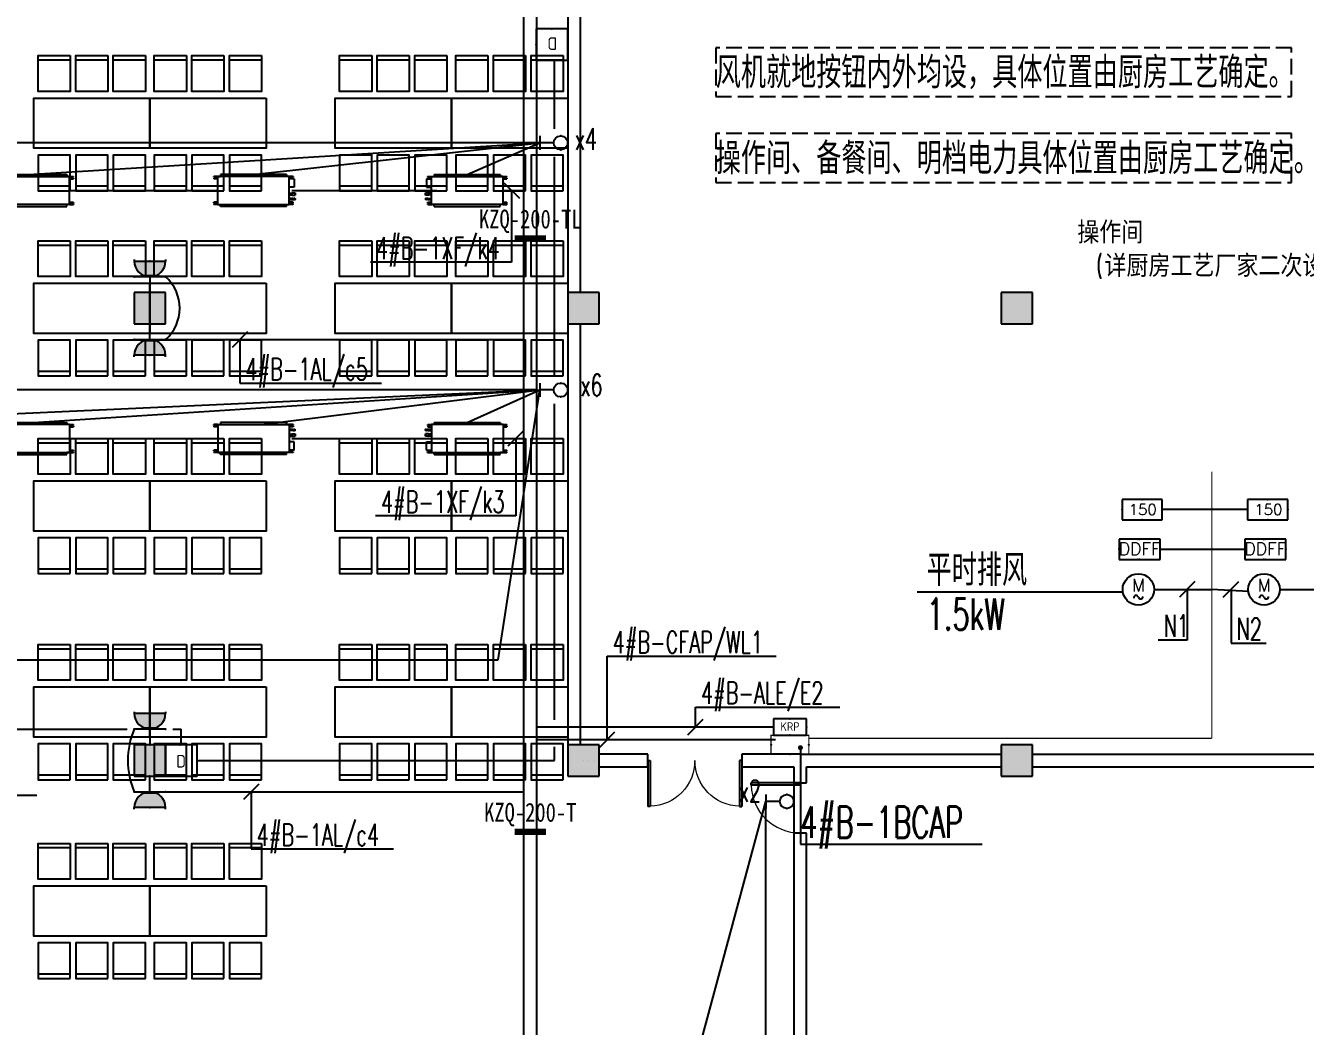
# Model space of a CAD drawing. Extents: x 2350667 to 3185789, y 309667 to 706270.
# Drawn here: x 2385016 to 2405387, y 461121 to 477056 of the extents above; entities that cross this region are included whole.
import ezdxf
from ezdxf.enums import TextEntityAlignment as Align

# ---------------------------------------------------------------- set-up
doc = ezdxf.new("R2010")
doc.units = 0
doc.header["$LTSCALE"] = 1000
doc.linetypes.add('DASH', pattern=[0.35, 0.25, -0.1])
for name, color, linetype in [('0-FJPG', 3, 'Continuous'), ('0-底图', 7, 'Continuous'), ('CABLETRAY', 4, 'Continuous'), ('COLUMN', 255, 'Continuous'), ('DIM-动力', 3, 'Continuous'), ('DIM-照明', 3, 'Continuous'), ('DIM-箱柜', 7, 'Continuous'), ('DOOR_FIRE', 4, 'Continuous'), ('DOTLN', 2, 'DASH'), ('EQUIP-动力', 3, 'Continuous'), ('EQUIP-插座', 3, 'Continuous'), ('EQUIP-消防', 3, 'Continuous'), ('EQUIP-照明', 3, 'Continuous'), ('EQUIP-箱柜', 3, 'Continuous'), ('fur', 253, 'Continuous'), ('M-VRF-EQ', 100, 'Continuous'), ('PUB_HATCH', 8, 'Continuous'), ('PUB_TEXT', 7, 'Continuous'), ('TEL_TEXT', 7, 'Continuous'), ('WALL', 2, 'Continuous'), ('WINDOW', 4, 'Continuous'), ('WIRE-照明', 6, 'Continuous'), ('抗震支吊架', 2, 'Continuous'), ('洁具', 213, 'Continuous')]:
    doc.layers.add(name, color=color, linetype=linetype)
doc.styles.add('_TEL_DIM', font='SIMPLEX', dxfattribs={"width": 0.8, "height": 3.5, "bigfont": 'HZTXT'})
doc.styles.add('kzcad', font='', dxfattribs={"width": 0.8})
doc.styles.get("Standard").update_dxf_attribs({"font": 'geniso.shx', "bigfont": 'hztxt.shx'})
doc.styles.get('kzcad').set_extended_font_data('SimSun')

# ---------------------------------------------------------------- blocks, each defined once
blk = doc.blocks.new('$equip_U$00000177(WIN7-PC-dian)')
at = {"const_width": 0.04}
blk.add_lwpolyline([(-0.6, 0.6), (0.6, 0.6), (0.6, 0), (-0.6, 0)], close=True, dxfattribs=at)
for p in [(0, 0.6), (-0.6, 0.3), (0, 0), (0.6, 0.3)]:
    blk.add_point(p)
at = {"color": 7, "style": '_TEL_DIM', "flags": 1}
for tag in ['A', 'REMARK']:
    blk.add_attdef(tag, text='', height=0.00002, dxfattribs=at).set_placement((0, 0), align=Align.MIDDLE_CENTER)
blk = doc.blocks.new('$equip$00001925')
for p, q in [((-0.65, 0.65), (-0.65, 0)), ((0.65, 0.65), (-0.65, 0.65)), ((0.65, 0), (0.65, 0.65)), ((-0.65, 0), (0.65, 0))]:
    blk.add_line(p, q)
for p in [(0, 0.65), (-0.65, 0.325), (0, 0), (0.65, 0.325)]:
    blk.add_point(p)
at = {"color": 7, "style": '_TEL_DIM'}
blk.add_attdef('$TEXT$', text='', height=0.4, dxfattribs=at).set_placement((0.006, 0.343), align=Align.MIDDLE_CENTER)
at = {"color": 7, "style": '_TEL_DIM', "flags": 1}
blk.add_attdef('A', text='', height=0.00002, dxfattribs=at).set_placement((0, 0), align=Align.MIDDLE_CENTER)
blk = doc.blocks.new('$equip_U$00000155(WIN7-PC-dian)')
for p in [(-0.061, 0.65), (-0.656, 0.343), (-0.061, 0), (0.644, 0.325)]:
    blk.add_point(p)
blk.add_blockref('$equip$00001925', (-0.006, 0)).add_auto_attribs({'$TEXT$': 'DDFF'})
at = {"color": 7, "style": '_TEL_DIM', "flags": 1}
for tag in ['A', 'REMARK']:
    blk.add_attdef(tag, text='', height=0.00002, dxfattribs=at).set_placement((0, 0), align=Align.MIDDLE_CENTER)
blk = doc.blocks.new('$equip$00002875')
at = {"const_width": 0.02}
blk.add_lwpolyline([(0, 0.5, -1), (0, -0.5, -1), (0, 0.5, 0.021884)], format="xyb", dxfattribs=at)
blk.add_circle((0, 0), 0.5)
for centre, radius, start, end in [((-0.073, -0.273), 0.0768, 17.2272, 184.2164), ((0.073, -0.227), 0.0769, 197.2591, 5.1179)]:
    blk.add_arc(centre, radius, start, end)
at = {"color": 7, "style": '_TEL_DIM'}
blk.add_attdef('$TEXT$', text='', height=0.4, dxfattribs=at).set_placement((0.001, 0.137), align=Align.MIDDLE_CENTER)
at = {"color": 7, "style": '_TEL_DIM', "flags": 1}
for tag in ['A', 'REMARK']:
    blk.add_attdef(tag, text='', height=0.00002, dxfattribs=at).set_placement((0, 0), align=Align.MIDDLE_CENTER)
blk = doc.blocks.new('$equip_U$00000170(WIN7-PC-dian)')
for p, q in [((-0.637, 0.638), (-0.637, 0)), ((0.638, 0.638), (-0.637, 0.638)), ((0.638, 0), (0.638, 0.638)), ((-0.637, 0), (0.638, 0))]:
    blk.add_line(p, q)
for p in [(0, 0.638), (-0.637, 0.319), (0, 0), (0.638, 0.319)]:
    blk.add_point(p)
at = {"style": '_TEL_DIM'}
blk.add_text('150', height=0.3468, dxfattribs=at).set_placement((-0.422, 0.15))
at = {"color": 7, "style": '_TEL_DIM', "flags": 1}
for tag in ['A', 'REMARK']:
    blk.add_attdef(tag, text='', height=0.00002, dxfattribs=at).set_placement((0, 0), align=Align.MIDDLE_CENTER)
at = {"color": 7, "style": '_TEL_DIM'}
blk.add_attdef('$TEXT$', text='', height=0.00002, dxfattribs=at).set_placement((0, 0), align=Align.MIDDLE_CENTER)
at = {"layer": 'EQUIP-消防', "color": 7, "style": '_TEL_DIM', "flags": 1}
blk.add_attdef('REMARK', text='', height=0.00002, dxfattribs=at).set_placement((0, 0), align=Align.MIDDLE_CENTER)
blk.add_attdef('REMARK', text='', height=0.00002, dxfattribs=at).set_placement((0, 0), align=Align.MIDDLE_CENTER)
blk.add_attdef('REMARK', text='', height=0.00002, dxfattribs=at).set_placement((0, 0), align=Align.MIDDLE_CENTER)
blk = doc.blocks.new('$equip_U$00000183(WIN7-PC-dian)')
for p, q in [((-0.5, 1), (-0.5, 0)), ((0.5, 1), (-0.5, 1)), ((0.5, 0), (0.5, 1)), ((-0.5, 0), (0.5, 0))]:
    blk.add_line(p, q)
at = {"const_width": 0.04}
blk.add_lwpolyline([(-0.5, 1), (0.5, 1), (0.5, 0), (-0.5, 0), (-0.5, 1), (0.5, 1)], dxfattribs=at)
for p in [(0, 1), (-0.5, 0.469), (0.5, 0.5), (0, 0)]:
    blk.add_point(p)
at = {"color": 7}
blk.add_attdef('$TEXT$', text='', height=0.4, dxfattribs=at).set_placement((0.026, 0.492), align=Align.MIDDLE_CENTER)
at = {"color": 7, "style": '_TEL_DIM', "flags": 1}
for tag in ['A', 'REMARK']:
    blk.add_attdef(tag, text='', height=0.00002, dxfattribs=at).set_placement((0, 0), align=Align.MIDDLE_CENTER)
blk = doc.blocks.new('MDV-D71T2')
at = {"extrusion": (0, 0, -1)}
for p, q in [((2794522, 2676021), (2794462, 2676021)), ((2794462, 2676009), (2794462, 2676021)), ((2794462, 2676016), (2794466, 2676016)), ((2794502, 2676009), (2794462, 2676009)), ((2794502, 2675997), (2794462, 2675997)), ((2794462, 2675997), (2794462, 2675986)), ((2794462, 2675991), (2794466, 2675991)), ((2794522, 2675986), (2794462, 2675986)), ((2794466, 2676009), (2794466, 2676021)), ((2794466, 2675997), (2794466, 2675986)), ((2794522, 2675576), (2794522, 2676022)), ((2795660, 2676024), (2794524, 2676024)), ((2794526, 2676024), (2794567, 2676024)), ((2794526, 2676024), (2794537, 2676024)), ((2795660, 2676024), (2794527, 2676024)), ((2795620, 2676055), (2794567, 2676055)), ((2795620, 2676055), (2795620, 2676025)), ((2795662, 2675576), (2795662, 2676022)), ((2795723, 2675986), (2795662, 2675986)), ((2795724, 2676021), (2795664, 2676021)), ((2795724, 2676009), (2795684, 2676009)), ((2795724, 2675997), (2795684, 2675997)), ((2795721, 2676009), (2795721, 2676021)), ((2795724, 2676016), (2795721, 2676016)), ((2795721, 2675997), (2795721, 2675986)), ((2795724, 2675991), (2795721, 2675991)), ((2795724, 2676021), (2795724, 2676009)), ((2795724, 2675997), (2795724, 2675986)), ((2795741, 2675986), (2795741, 2675850)), ((2795662, 2675758), (2795671, 2675758)), ((2795671, 2675731), (2795671, 2675759)), ((2795671, 2675759), (2795704, 2675759)), ((2795707, 2675726), (2795707, 2675764)), ((2795707, 2675764), (2795755, 2675764)), ((2795755, 2675726), (2795755, 2675764)), ((2795755, 2675764), (2795755, 2675726)), ((2795755, 2675764), (2795757, 2675764)), ((2795755, 2675764), (2795755, 2675764)), ((2795757, 2675726), (2795757, 2675764)), ((2795757, 2675764), (2795758, 2675764)), ((2795758, 2675764), (2795758, 2675726)), ((2794522, 2675613), (2794462, 2675613)), ((2794462, 2675602), (2794462, 2675613)), ((2794462, 2675608), (2794466, 2675608)), ((2794502, 2675602), (2794462, 2675602)), ((2794502, 2675590), (2794462, 2675590)), ((2794462, 2675590), (2794462, 2675578)), ((2794462, 2675583), (2794466, 2675583)), ((2794522, 2675578), (2794462, 2675578)), ((2794466, 2675602), (2794466, 2675613)), ((2794466, 2675590), (2794466, 2675578)), ((2794524, 2675574), (2795660, 2675574)), ((2794526, 2675574), (2794537, 2675574)), ((2794526, 2675574), (2794567, 2675574)), ((2795620, 2675544), (2794567, 2675544)), ((2795619, 2675574), (2795661, 2675574)), ((2795620, 2675544), (2795620, 2675574)), ((2795661, 2675574), (2795650, 2675574)), ((2795662, 2675732), (2795671, 2675732)), ((2795722, 2675671), (2795662, 2675671)), ((2795722, 2675655), (2795662, 2675655)), ((2795722, 2675613), (2795662, 2675613)), ((2795722, 2675578), (2795662, 2675578)), ((2795671, 2675731), (2795704, 2675731)), ((2795722, 2675602), (2795682, 2675602)), ((2795722, 2675590), (2795682, 2675590)), ((2795707, 2675726), (2795755, 2675726)), ((2795719, 2675602), (2795719, 2675613)), ((2795722, 2675608), (2795719, 2675608)), ((2795719, 2675590), (2795719, 2675578)), ((2795722, 2675583), (2795719, 2675583)), ((2795722, 2675671), (2795722, 2675655)), ((2795722, 2675602), (2795722, 2675613)), ((2795722, 2675578), (2795722, 2675590)), ((2795728, 2675673), (2795728, 2675654)), ((2795728, 2675673), (2795739, 2675673)), ((2795728, 2675670), (2795739, 2675670)), ((2795728, 2675660), (2795739, 2675660)), ((2795728, 2675654), (2795739, 2675654)), ((2795739, 2675673), (2795739, 2675654)), ((2795739, 2675669), (2795741, 2675669)), ((2795739, 2675658), (2795741, 2675658)), ((2795741, 2675672), (2795741, 2675671)), ((2795741, 2675655), (2795741, 2675671)), ((2795741, 2675654), (2795741, 2675655)), ((2795750, 2675673), (2795742, 2675673)), ((2795750, 2675670), (2795742, 2675670)), ((2795750, 2675660), (2795742, 2675660)), ((2795750, 2675654), (2795742, 2675654)), ((2795752, 2675671), (2795751, 2675672)), ((2795752, 2675655), (2795751, 2675654)), ((2795752, 2675655), (2795752, 2675671)), ((2795752, 2675671), (2795756, 2675669)), ((2795752, 2675655), (2795756, 2675657)), ((2795756, 2675669), (2795756, 2675657))]:
    blk.add_line(p, q, dxfattribs=at)
for p, q in [((2794567, 2676055), (2794567, 2676024)), ((2795741, 2675986), (2795663, 2675986)), ((2795741, 2675850), (2795662, 2675850)), ((2795707, 2675764), (2795704, 2675759)), ((2795758, 2675745), (2795768, 2675745)), ((2794567, 2675544), (2794567, 2675574)), ((2795662, 2675732), (2795671, 2675732)), ((2795662, 2675655), (2795722, 2675655)), ((2795707, 2675726), (2795704, 2675731)), ((2795722, 2675671), (2795728, 2675673)), ((2795722, 2675655), (2795728, 2675654)), ((2795728, 2675655), (2795738, 2675655)), ((2795755, 2675726), (2795757, 2675726)), ((2795755, 2675726), (2795755, 2675726)), ((2795757, 2675726), (2795758, 2675726)), ((2795757, 2675663), (2795767, 2675663))]:
    blk.add_line(p, q)
for centre, radius, start, end in [((-2794502, 2676003), 6, 90, 270), ((-2795684, 2676003), 6, 270, 90), ((-2794502, 2675596), 6, 90, 270), ((-2795682, 2675596), 6, 270, 90), ((-2795751, 2675663), 6.25, 136.121, 223.879)]:
    blk.add_arc(centre, radius, start, end, dxfattribs=at)
for centre, start, end in [((2794524, 2676022), 90, 180), ((2794524, 2676022), 90, 180), ((2795660, 2676022), 0, 90), ((2794524, 2675576), 180, 270), ((2795660, 2675576), 270, 0)]:
    blk.add_arc(centre, 2, start, end)
for points, knots in [([(2795741, 2675672), (2795741, 2675672), (2795741, 2675672), (2795741, 2675672), (2795741, 2675672), (2795741, 2675672), (2795742, 2675672), (2795742, 2675672), (2795742, 2675672), (2795742, 2675672), (2795742, 2675672), (2795742, 2675672), (2795742, 2675673), (2795742, 2675673), (2795742, 2675673), (2795742, 2675673), (2795742, 2675673), (2795742, 2675673), (2795742, 2675673), (2795742, 2675673), (2795742, 2675673), (2795742, 2675673), (2795742, 2675673), (2795742, 2675673), (2795742, 2675673)], [0, 0, 0, 0, 1, 1, 1, 2, 2, 2, 3, 3, 3, 4, 4, 4, 5, 5, 5, 6, 6, 6, 7, 7, 7, 8, 8, 8, 8]), ([(2795742, 2675670), (2795742, 2675670), (2795742, 2675670), (2795742, 2675670), (2795742, 2675670), (2795742, 2675670), (2795742, 2675670), (2795742, 2675670), (2795742, 2675670), (2795742, 2675670), (2795742, 2675670), (2795742, 2675670), (2795742, 2675670), (2795742, 2675670), (2795742, 2675670), (2795742, 2675670), (2795742, 2675670), (2795741, 2675670), (2795741, 2675670), (2795741, 2675670), (2795741, 2675670), (2795741, 2675670), (2795741, 2675670), (2795741, 2675670), (2795741, 2675670), (2795741, 2675670), (2795741, 2675670), (2795741, 2675670), (2795741, 2675670), (2795741, 2675670), (2795741, 2675670), (2795741, 2675670), (2795741, 2675670), (2795741, 2675670), (2795741, 2675671), (2795741, 2675671), (2795741, 2675671), (2795741, 2675671), (2795741, 2675671), (2795741, 2675671), (2795741, 2675671), (2795741, 2675671), (2795741, 2675671), (2795741, 2675671), (2795741, 2675671), (2795741, 2675671), (2795741, 2675671), (2795741, 2675671), (2795741, 2675671), (2795741, 2675671), (2795741, 2675671), (2795741, 2675671), (2795741, 2675671), (2795741, 2675671), (2795741, 2675671), (2795741, 2675671), (2795741, 2675671), (2795741, 2675671), (2795741, 2675671), (2795741, 2675671), (2795741, 2675671), (2795741, 2675671), (2795741, 2675671), (2795741, 2675671), (2795741, 2675671), (2795741, 2675671), (2795741, 2675671), (2795741, 2675671), (2795741, 2675671), (2795741, 2675671), (2795741, 2675671), (2795741, 2675671), (2795741, 2675672), (2795741, 2675672), (2795741, 2675672), (2795741, 2675672), (2795741, 2675672), (2795741, 2675672), (2795741, 2675672), (2795741, 2675672), (2795741, 2675672), (2795741, 2675672), (2795741, 2675672), (2795741, 2675672), (2795741, 2675672), (2795741, 2675672), (2795741, 2675672), (2795741, 2675672), (2795741, 2675672), (2795741, 2675672), (2795741, 2675672), (2795741, 2675672), (2795741, 2675672), (2795741, 2675672), (2795741, 2675672), (2795741, 2675672), (2795741, 2675672), (2795741, 2675672), (2795741, 2675672), (2795741, 2675672), (2795741, 2675672), (2795741, 2675672), (2795741, 2675672), (2795741, 2675672), (2795741, 2675672), (2795741, 2675672), (2795741, 2675672), (2795741, 2675672), (2795741, 2675672)], [0, 0, 0, 0, 1, 1, 1, 2, 2, 2, 3, 3, 3, 4, 4, 4, 5, 5, 5, 6, 6, 6, 7, 7, 7, 8, 8, 8, 9, 9, 9, 10, 10, 10, 11, 11, 11, 12, 12, 12, 13, 13, 13, 14, 14, 14, 15, 15, 15, 16, 16, 16, 17, 17, 17, 18, 18, 18, 19, 19, 19, 20, 20, 20, 21, 21, 21, 22, 22, 22, 23, 23, 23, 24, 24, 24, 25, 25, 25, 26, 26, 26, 27, 27, 27, 28, 28, 28, 29, 29, 29, 30, 30, 30, 31, 31, 31, 32, 32, 32, 33, 33, 33, 34, 34, 34, 35, 35, 35, 36, 36, 36, 36]), ([(2795742, 2675660), (2795742, 2675660), (2795742, 2675660), (2795742, 2675660), (2795742, 2675660), (2795742, 2675660), (2795742, 2675660), (2795742, 2675660), (2795742, 2675661), (2795742, 2675661), (2795742, 2675661), (2795742, 2675661), (2795742, 2675661), (2795742, 2675661), (2795742, 2675661), (2795742, 2675661), (2795742, 2675661), (2795741, 2675661), (2795741, 2675661), (2795741, 2675661), (2795741, 2675662), (2795741, 2675662), (2795741, 2675662), (2795741, 2675662), (2795741, 2675662), (2795741, 2675662), (2795741, 2675662), (2795741, 2675662), (2795741, 2675662), (2795741, 2675662), (2795741, 2675662), (2795741, 2675662), (2795741, 2675663), (2795741, 2675663), (2795741, 2675663), (2795741, 2675663), (2795741, 2675663), (2795741, 2675663), (2795741, 2675663), (2795741, 2675663), (2795741, 2675663), (2795741, 2675663), (2795741, 2675663), (2795741, 2675663), (2795741, 2675663), (2795741, 2675664), (2795741, 2675664), (2795741, 2675664), (2795741, 2675664), (2795741, 2675664), (2795741, 2675664), (2795741, 2675664), (2795741, 2675664), (2795741, 2675664), (2795741, 2675664), (2795741, 2675664), (2795741, 2675664), (2795741, 2675664), (2795741, 2675665), (2795741, 2675665), (2795741, 2675665), (2795741, 2675665), (2795741, 2675665), (2795741, 2675665), (2795741, 2675665), (2795741, 2675665), (2795741, 2675665), (2795741, 2675665), (2795741, 2675665), (2795741, 2675665), (2795741, 2675665), (2795741, 2675666), (2795741, 2675666), (2795741, 2675666), (2795741, 2675666), (2795741, 2675666), (2795741, 2675666), (2795741, 2675666), (2795741, 2675666), (2795741, 2675666), (2795741, 2675666), (2795741, 2675666), (2795741, 2675666), (2795741, 2675666), (2795741, 2675667), (2795741, 2675667), (2795741, 2675667), (2795741, 2675667), (2795741, 2675667), (2795741, 2675667), (2795741, 2675667), (2795741, 2675667), (2795741, 2675667), (2795741, 2675667), (2795741, 2675667), (2795741, 2675667), (2795741, 2675667), (2795741, 2675668), (2795741, 2675668), (2795741, 2675668), (2795741, 2675668), (2795741, 2675668), (2795741, 2675668), (2795741, 2675668), (2795742, 2675668), (2795742, 2675668), (2795742, 2675668), (2795742, 2675668), (2795742, 2675668), (2795742, 2675669), (2795742, 2675669), (2795742, 2675669), (2795742, 2675669), (2795742, 2675669), (2795742, 2675669), (2795742, 2675669), (2795742, 2675669), (2795742, 2675669), (2795742, 2675669), (2795742, 2675669), (2795742, 2675670)], [0, 0, 0, 0, 1, 1, 1, 2, 2, 2, 3, 3, 3, 4, 4, 4, 5, 5, 5, 6, 6, 6, 7, 7, 7, 8, 8, 8, 9, 9, 9, 10, 10, 10, 11, 11, 11, 12, 12, 12, 13, 13, 13, 14, 14, 14, 15, 15, 15, 16, 16, 16, 17, 17, 17, 18, 18, 18, 19, 19, 19, 20, 20, 20, 21, 21, 21, 22, 22, 22, 23, 23, 23, 24, 24, 24, 25, 25, 25, 26, 26, 26, 27, 27, 27, 28, 28, 28, 29, 29, 29, 30, 30, 30, 31, 31, 31, 32, 32, 32, 33, 33, 33, 34, 34, 34, 35, 35, 35, 36, 36, 36, 37, 37, 37, 38, 38, 38, 39, 39, 39, 40, 40, 40, 40]), ([(2795742, 2675654), (2795742, 2675654), (2795742, 2675654), (2795742, 2675654), (2795742, 2675654), (2795742, 2675654), (2795742, 2675654), (2795742, 2675654), (2795742, 2675654), (2795742, 2675654), (2795742, 2675654), (2795742, 2675654), (2795742, 2675654), (2795742, 2675654), (2795742, 2675654), (2795742, 2675654), (2795742, 2675654), (2795741, 2675655), (2795741, 2675655), (2795741, 2675655), (2795741, 2675655), (2795741, 2675655), (2795741, 2675655), (2795741, 2675655), (2795741, 2675655), (2795741, 2675655), (2795741, 2675655), (2795741, 2675655), (2795741, 2675655), (2795741, 2675655), (2795741, 2675655), (2795741, 2675655), (2795741, 2675655), (2795741, 2675655), (2795741, 2675655), (2795741, 2675655), (2795741, 2675656), (2795741, 2675656), (2795741, 2675656), (2795741, 2675656), (2795741, 2675656), (2795741, 2675656), (2795741, 2675656), (2795741, 2675656), (2795741, 2675656), (2795741, 2675656), (2795741, 2675656), (2795741, 2675656), (2795741, 2675656), (2795741, 2675656), (2795741, 2675656), (2795741, 2675656), (2795741, 2675656), (2795741, 2675656), (2795741, 2675656), (2795741, 2675656), (2795741, 2675657), (2795741, 2675657), (2795741, 2675657), (2795741, 2675657), (2795741, 2675657), (2795741, 2675657), (2795741, 2675657), (2795741, 2675657), (2795741, 2675657), (2795741, 2675657), (2795741, 2675657), (2795741, 2675657), (2795741, 2675657), (2795741, 2675657), (2795741, 2675657), (2795741, 2675657), (2795741, 2675657), (2795741, 2675657), (2795741, 2675657), (2795741, 2675657), (2795741, 2675658), (2795741, 2675658), (2795741, 2675658), (2795741, 2675658), (2795741, 2675658), (2795741, 2675658), (2795741, 2675658), (2795741, 2675658), (2795741, 2675658), (2795741, 2675658), (2795741, 2675658), (2795741, 2675658), (2795741, 2675658), (2795741, 2675658), (2795741, 2675658), (2795741, 2675658), (2795741, 2675658), (2795741, 2675658), (2795741, 2675658), (2795741, 2675658), (2795741, 2675659), (2795741, 2675659), (2795741, 2675659), (2795741, 2675659), (2795741, 2675659), (2795741, 2675659), (2795741, 2675659), (2795741, 2675659), (2795742, 2675659), (2795742, 2675659), (2795742, 2675659), (2795742, 2675659), (2795742, 2675659), (2795742, 2675659), (2795742, 2675659), (2795742, 2675659), (2795742, 2675659), (2795742, 2675659), (2795742, 2675660), (2795742, 2675660), (2795742, 2675660), (2795742, 2675660), (2795742, 2675660), (2795742, 2675660), (2795742, 2675660)], [0, 0, 0, 0, 1, 1, 1, 2, 2, 2, 3, 3, 3, 4, 4, 4, 5, 5, 5, 6, 6, 6, 7, 7, 7, 8, 8, 8, 9, 9, 9, 10, 10, 10, 11, 11, 11, 12, 12, 12, 13, 13, 13, 14, 14, 14, 15, 15, 15, 16, 16, 16, 17, 17, 17, 18, 18, 18, 19, 19, 19, 20, 20, 20, 21, 21, 21, 22, 22, 22, 23, 23, 23, 24, 24, 24, 25, 25, 25, 26, 26, 26, 27, 27, 27, 28, 28, 28, 29, 29, 29, 30, 30, 30, 31, 31, 31, 32, 32, 32, 33, 33, 33, 34, 34, 34, 35, 35, 35, 36, 36, 36, 37, 37, 37, 38, 38, 38, 39, 39, 39, 40, 40, 40, 40]), ([(2795741, 2675654), (2795741, 2675654), (2795741, 2675654), (2795741, 2675654), (2795741, 2675654), (2795741, 2675654), (2795742, 2675654), (2795742, 2675654), (2795742, 2675654), (2795742, 2675654), (2795742, 2675654), (2795742, 2675654), (2795742, 2675654), (2795742, 2675654), (2795742, 2675654), (2795742, 2675654), (2795742, 2675654), (2795742, 2675654), (2795742, 2675654), (2795742, 2675654), (2795742, 2675654), (2795742, 2675654), (2795742, 2675654), (2795742, 2675654), (2795742, 2675654)], [0, 0, 0, 0, 1, 1, 1, 2, 2, 2, 3, 3, 3, 4, 4, 4, 5, 5, 5, 6, 6, 6, 7, 7, 7, 8, 8, 8, 8]), ([(2795751, 2675672), (2795751, 2675672), (2795751, 2675672), (2795751, 2675672), (2795751, 2675672), (2795751, 2675672), (2795751, 2675672), (2795751, 2675672), (2795751, 2675672), (2795751, 2675672), (2795751, 2675672), (2795751, 2675672), (2795750, 2675673), (2795750, 2675673), (2795750, 2675673), (2795750, 2675673), (2795750, 2675673), (2795750, 2675673), (2795750, 2675673), (2795750, 2675673), (2795750, 2675673), (2795750, 2675673), (2795750, 2675673), (2795750, 2675673), (2795750, 2675673)], [0, 0, 0, 0, 1, 1, 1, 2, 2, 2, 3, 3, 3, 4, 4, 4, 5, 5, 5, 6, 6, 6, 7, 7, 7, 8, 8, 8, 8]), ([(2795750, 2675670), (2795750, 2675670), (2795750, 2675670), (2795750, 2675670), (2795750, 2675670), (2795750, 2675670), (2795750, 2675670), (2795750, 2675670), (2795750, 2675670), (2795750, 2675670), (2795750, 2675670), (2795750, 2675670), (2795750, 2675670), (2795751, 2675670), (2795751, 2675670), (2795751, 2675670), (2795751, 2675670), (2795751, 2675670), (2795751, 2675670), (2795751, 2675670), (2795751, 2675670), (2795751, 2675670), (2795751, 2675670), (2795751, 2675670), (2795751, 2675670), (2795751, 2675670), (2795751, 2675670), (2795751, 2675670), (2795751, 2675670), (2795751, 2675670), (2795751, 2675670), (2795751, 2675670), (2795751, 2675670), (2795751, 2675670), (2795751, 2675671), (2795751, 2675671), (2795751, 2675671), (2795751, 2675671), (2795751, 2675671), (2795751, 2675671), (2795751, 2675671), (2795751, 2675671), (2795751, 2675671), (2795751, 2675671), (2795751, 2675671), (2795751, 2675671), (2795751, 2675671), (2795751, 2675671), (2795751, 2675671), (2795751, 2675671), (2795751, 2675671), (2795751, 2675671), (2795751, 2675671), (2795751, 2675671), (2795751, 2675671), (2795751, 2675671), (2795751, 2675671), (2795751, 2675671), (2795751, 2675671), (2795751, 2675671), (2795751, 2675671), (2795751, 2675671), (2795751, 2675671), (2795751, 2675671), (2795751, 2675671), (2795751, 2675671), (2795751, 2675671), (2795751, 2675671), (2795751, 2675671), (2795751, 2675671), (2795751, 2675671), (2795751, 2675671), (2795751, 2675672), (2795751, 2675672), (2795751, 2675672), (2795751, 2675672), (2795751, 2675672), (2795751, 2675672), (2795751, 2675672), (2795751, 2675672), (2795751, 2675672), (2795751, 2675672), (2795751, 2675672), (2795751, 2675672), (2795751, 2675672), (2795751, 2675672), (2795751, 2675672), (2795751, 2675672), (2795751, 2675672), (2795751, 2675672), (2795751, 2675672), (2795751, 2675672), (2795751, 2675672), (2795751, 2675672), (2795751, 2675672), (2795751, 2675672), (2795751, 2675672), (2795751, 2675672), (2795751, 2675672), (2795751, 2675672), (2795751, 2675672), (2795751, 2675672), (2795751, 2675672), (2795751, 2675672), (2795751, 2675672), (2795751, 2675672), (2795751, 2675672), (2795751, 2675672), (2795751, 2675672)], [0, 0, 0, 0, 1, 1, 1, 2, 2, 2, 3, 3, 3, 4, 4, 4, 5, 5, 5, 6, 6, 6, 7, 7, 7, 8, 8, 8, 9, 9, 9, 10, 10, 10, 11, 11, 11, 12, 12, 12, 13, 13, 13, 14, 14, 14, 15, 15, 15, 16, 16, 16, 17, 17, 17, 18, 18, 18, 19, 19, 19, 20, 20, 20, 21, 21, 21, 22, 22, 22, 23, 23, 23, 24, 24, 24, 25, 25, 25, 26, 26, 26, 27, 27, 27, 28, 28, 28, 29, 29, 29, 30, 30, 30, 31, 31, 31, 32, 32, 32, 33, 33, 33, 34, 34, 34, 35, 35, 35, 36, 36, 36, 36]), ([(2795750, 2675660), (2795750, 2675660), (2795750, 2675660), (2795750, 2675660), (2795750, 2675660), (2795750, 2675660), (2795750, 2675660), (2795750, 2675660), (2795750, 2675661), (2795750, 2675661), (2795750, 2675661), (2795750, 2675661), (2795750, 2675661), (2795751, 2675661), (2795751, 2675661), (2795751, 2675661), (2795751, 2675661), (2795751, 2675661), (2795751, 2675661), (2795751, 2675661), (2795751, 2675662), (2795751, 2675662), (2795751, 2675662), (2795751, 2675662), (2795751, 2675662), (2795751, 2675662), (2795751, 2675662), (2795751, 2675662), (2795751, 2675662), (2795751, 2675662), (2795751, 2675662), (2795751, 2675662), (2795751, 2675663), (2795751, 2675663), (2795751, 2675663), (2795751, 2675663), (2795751, 2675663), (2795751, 2675663), (2795751, 2675663), (2795751, 2675663), (2795751, 2675663), (2795751, 2675663), (2795751, 2675663), (2795751, 2675663), (2795751, 2675663), (2795751, 2675664), (2795751, 2675664), (2795751, 2675664), (2795751, 2675664), (2795751, 2675664), (2795751, 2675664), (2795751, 2675664), (2795751, 2675664), (2795751, 2675664), (2795751, 2675664), (2795751, 2675664), (2795751, 2675664), (2795751, 2675664), (2795751, 2675665), (2795751, 2675665), (2795751, 2675665), (2795751, 2675665), (2795751, 2675665), (2795751, 2675665), (2795751, 2675665), (2795751, 2675665), (2795751, 2675665), (2795751, 2675665), (2795751, 2675665), (2795751, 2675665), (2795751, 2675665), (2795751, 2675666), (2795751, 2675666), (2795751, 2675666), (2795751, 2675666), (2795751, 2675666), (2795751, 2675666), (2795751, 2675666), (2795751, 2675666), (2795751, 2675666), (2795751, 2675666), (2795751, 2675666), (2795751, 2675666), (2795751, 2675666), (2795751, 2675667), (2795751, 2675667), (2795751, 2675667), (2795751, 2675667), (2795751, 2675667), (2795751, 2675667), (2795751, 2675667), (2795751, 2675667), (2795751, 2675667), (2795751, 2675667), (2795751, 2675667), (2795751, 2675667), (2795751, 2675667), (2795751, 2675668), (2795751, 2675668), (2795751, 2675668), (2795751, 2675668), (2795751, 2675668), (2795751, 2675668), (2795751, 2675668), (2795751, 2675668), (2795751, 2675668), (2795751, 2675668), (2795751, 2675668), (2795750, 2675668), (2795750, 2675669), (2795750, 2675669), (2795750, 2675669), (2795750, 2675669), (2795750, 2675669), (2795750, 2675669), (2795750, 2675669), (2795750, 2675669), (2795750, 2675669), (2795750, 2675669), (2795750, 2675669), (2795750, 2675670)], [0, 0, 0, 0, 1, 1, 1, 2, 2, 2, 3, 3, 3, 4, 4, 4, 5, 5, 5, 6, 6, 6, 7, 7, 7, 8, 8, 8, 9, 9, 9, 10, 10, 10, 11, 11, 11, 12, 12, 12, 13, 13, 13, 14, 14, 14, 15, 15, 15, 16, 16, 16, 17, 17, 17, 18, 18, 18, 19, 19, 19, 20, 20, 20, 21, 21, 21, 22, 22, 22, 23, 23, 23, 24, 24, 24, 25, 25, 25, 26, 26, 26, 27, 27, 27, 28, 28, 28, 29, 29, 29, 30, 30, 30, 31, 31, 31, 32, 32, 32, 33, 33, 33, 34, 34, 34, 35, 35, 35, 36, 36, 36, 37, 37, 37, 38, 38, 38, 39, 39, 39, 40, 40, 40, 40]), ([(2795750, 2675654), (2795750, 2675654), (2795750, 2675654), (2795750, 2675654), (2795750, 2675654), (2795750, 2675654), (2795750, 2675654), (2795750, 2675654), (2795750, 2675654), (2795750, 2675654), (2795750, 2675654), (2795750, 2675654), (2795750, 2675654), (2795751, 2675654), (2795751, 2675654), (2795751, 2675654), (2795751, 2675654), (2795751, 2675655), (2795751, 2675655), (2795751, 2675655), (2795751, 2675655), (2795751, 2675655), (2795751, 2675655), (2795751, 2675655), (2795751, 2675655), (2795751, 2675655), (2795751, 2675655), (2795751, 2675655), (2795751, 2675655), (2795751, 2675655), (2795751, 2675655), (2795751, 2675655), (2795751, 2675655), (2795751, 2675655), (2795751, 2675655), (2795751, 2675655), (2795751, 2675656), (2795751, 2675656), (2795751, 2675656), (2795751, 2675656), (2795751, 2675656), (2795751, 2675656), (2795751, 2675656), (2795751, 2675656), (2795751, 2675656), (2795751, 2675656), (2795751, 2675656), (2795751, 2675656), (2795751, 2675656), (2795751, 2675656), (2795751, 2675656), (2795751, 2675656), (2795751, 2675656), (2795751, 2675656), (2795751, 2675656), (2795751, 2675656), (2795751, 2675657), (2795751, 2675657), (2795751, 2675657), (2795751, 2675657), (2795751, 2675657), (2795751, 2675657), (2795751, 2675657), (2795751, 2675657), (2795751, 2675657), (2795751, 2675657), (2795751, 2675657), (2795751, 2675657), (2795751, 2675657), (2795751, 2675657), (2795751, 2675657), (2795751, 2675657), (2795751, 2675657), (2795751, 2675657), (2795751, 2675657), (2795751, 2675657), (2795751, 2675658), (2795751, 2675658), (2795751, 2675658), (2795751, 2675658), (2795751, 2675658), (2795751, 2675658), (2795751, 2675658), (2795751, 2675658), (2795751, 2675658), (2795751, 2675658), (2795751, 2675658), (2795751, 2675658), (2795751, 2675658), (2795751, 2675658), (2795751, 2675658), (2795751, 2675658), (2795751, 2675658), (2795751, 2675658), (2795751, 2675658), (2795751, 2675658), (2795751, 2675659), (2795751, 2675659), (2795751, 2675659), (2795751, 2675659), (2795751, 2675659), (2795751, 2675659), (2795751, 2675659), (2795751, 2675659), (2795751, 2675659), (2795751, 2675659), (2795751, 2675659), (2795751, 2675659), (2795750, 2675659), (2795750, 2675659), (2795750, 2675659), (2795750, 2675659), (2795750, 2675659), (2795750, 2675659), (2795750, 2675660), (2795750, 2675660), (2795750, 2675660), (2795750, 2675660), (2795750, 2675660), (2795750, 2675660), (2795750, 2675660)], [0, 0, 0, 0, 1, 1, 1, 2, 2, 2, 3, 3, 3, 4, 4, 4, 5, 5, 5, 6, 6, 6, 7, 7, 7, 8, 8, 8, 9, 9, 9, 10, 10, 10, 11, 11, 11, 12, 12, 12, 13, 13, 13, 14, 14, 14, 15, 15, 15, 16, 16, 16, 17, 17, 17, 18, 18, 18, 19, 19, 19, 20, 20, 20, 21, 21, 21, 22, 22, 22, 23, 23, 23, 24, 24, 24, 25, 25, 25, 26, 26, 26, 27, 27, 27, 28, 28, 28, 29, 29, 29, 30, 30, 30, 31, 31, 31, 32, 32, 32, 33, 33, 33, 34, 34, 34, 35, 35, 35, 36, 36, 36, 37, 37, 37, 38, 38, 38, 39, 39, 39, 40, 40, 40, 40]), ([(2795751, 2675654), (2795751, 2675654), (2795751, 2675654), (2795751, 2675654), (2795751, 2675654), (2795751, 2675654), (2795751, 2675654), (2795751, 2675654), (2795751, 2675654), (2795751, 2675654), (2795751, 2675654), (2795751, 2675654), (2795750, 2675654), (2795750, 2675654), (2795750, 2675654), (2795750, 2675654), (2795750, 2675654), (2795750, 2675654), (2795750, 2675654), (2795750, 2675654), (2795750, 2675654), (2795750, 2675654), (2795750, 2675654), (2795750, 2675654), (2795750, 2675654)], [0, 0, 0, 0, 1, 1, 1, 2, 2, 2, 3, 3, 3, 4, 4, 4, 5, 5, 5, 6, 6, 6, 7, 7, 7, 8, 8, 8, 8])]:
    blk.add_open_spline(points, degree=3, knots=knots)
blk = doc.blocks.new('A$C416B0EB6')
at = {"layer": '0-FJPG'}
blk.add_blockref('MDV-D71T2', (-2794567, -2676055, -8200), dxfattribs=at)
blk = doc.blocks.new('$equip$00001237')
for p, q in [((-0.5, 1.05), (-0.5, 1)), ((-0.5, 1), (0.5, 1)), ((0.5, 1.05), (0.5, 1)), ((0.5, 0.5), (-0.5, 0.5)), ((0, 0.5), (0, 0))]:
    blk.add_line(p, q)
blk.add_arc((0, 1), 0.5, 180, 0)
for p in [(0, 1), (-0.5, 0.5), (0.5, 0.5), (0, 0)]:
    blk.add_point(p)
for points in [[(0.433, 0.75), (-0.433, 0.75), (0.5, 1), (-0.5, 1)], [(0.25, 0.567), (-0.25, 0.567), (0.433, 0.75), (-0.433, 0.75)], [(0, 0.5), (0, 0.5), (0.25, 0.567), (-0.25, 0.567)]]:
    blk.add_solid(points)
at = {"flags": 9}
blk.add_attdef('A', (0, 0), '', height=0.00002, dxfattribs=at)
blk = doc.blocks.new('$equip$00002672')
for p, q in [((0.222, 0.889), (-0.222, 0.889)), ((0, 0.444), (0, 0.889))]:
    blk.add_line(p, q)
blk.add_circle((0, 0.222), 0.222)
for p in [(0, 0.889), (-0.222, 0.222), (0, 0), (0.222, 0.222)]:
    blk.add_point(p)
at = {"color": 7, "style": '_TEL_DIM', "flags": 1}
for tag in ['A', 'REMARK']:
    blk.add_attdef(tag, text='', height=0.00002, dxfattribs=at).set_placement((0, 0), align=Align.MIDDLE_CENTER)
blk = doc.blocks.new('$DorLib2D$00000002')
for p, q in [((-0.5, 0), (-0.5, 0.4875)), ((-0.475, 0.4875), (-0.5, 0.4875)), ((-0.475, 0), (-0.475, 0.4875)), ((0.475, 0), (0.475, 0.4875)), ((0.475, 0.4875), (0.5, 0.4875)), ((0.5, 0), (0.5, 0.4875)), ((-0.5, 0), (-0.475, 0)), ((0.5, 0), (0.475, 0))]:
    blk.add_line(p, q)
at = {"lineweight": 13}
for centre, start, end in [((-0.4875, 0), 0, 88.53072), ((0.4875, 0), 91.46928, 180)]:
    blk.add_arc(centre, 0.4875, start, end, dxfattribs=at)
blk = doc.blocks.new('$plan$00002719')
at = {"layer": 'fur'}
for p, q in [((-853, 1004), (-343, 1004)), ((-254, 1004), (256, 1004)), ((345, 1004), (856, 1004)), ((-853, -1004), (-343, -1004)), ((-254, -1004), (256, -1004)), ((345, -1004), (856, -1004))]:
    blk.add_line(p, q, dxfattribs=at)
for points in [[(-853, 1076), (-853, 507), (-343, 507), (-343, 1076), (-853, 1076)], [(-254, 1076), (-254, 507), (256, 507), (256, 1076), (-254, 1076)], [(345, 1076), (345, 507), (856, 507), (856, 1076), (345, 1076)], [(-925, -400), (-925, 400), (925, 400), (925, -400), (-925, -400)], [(-853, -1076), (-853, -507), (-343, -507), (-343, -1076), (-853, -1076)], [(-254, -1076), (-254, -507), (256, -507), (256, -1076), (-254, -1076)], [(345, -1076), (345, -507), (856, -507), (856, -1076), (345, -1076)]]:
    blk.add_lwpolyline(points, close=True, dxfattribs=at)
blk = doc.blocks.new('$DorLib2D$00000001')
for p, q in [((0.45, 0.975), (0.5, 0.975)), ((0.45, 0), (0.45, 0.975)), ((0.5, 0), (0.5, 0.975)), ((0.5, 0), (0.45, 0))]:
    blk.add_line(p, q)
at = {"lineweight": 13}
blk.add_arc((0.475, 0), 0.975, 91.4693, 180, dxfattribs=at)
blk = doc.blocks.new('cghch')
at = {"layer": 'PUB_HATCH'}
for points in [[(2158994.1, -4252), (2158994.1, -3752), (2158494.1, -3752), (2158494.1, -4252)], [(2165894.1, -4252), (2165894.1, -3752), (2165394.1, -3752), (2165394.1, -4252)], [(2172794.1, -4252), (2172794.1, -3752), (2172294.1, -3752), (2172294.1, -4252)], [(2158994.1, -11452), (2158994.1, -10952), (2158494.1, -10952), (2158494.1, -11452)], [(2165894.1, -11452), (2165894.1, -10952), (2165394.1, -10952), (2165394.1, -11452)], [(2172794.1, -11452), (2172794.1, -10952), (2172294.1, -10952), (2172294.1, -11452)]]:
    blk.add_hatch(color=256, dxfattribs=at).paths.add_polyline_path(points)
at = {"layer": 'COLUMN'}
for p, q in [((2158994.1, -3752), (2158494.1, -3752)), ((2158494.1, -3752), (2158494.1, -4252)), ((2158994.1, -4252), (2158994.1, -3752)), ((2165894.1, -3752), (2165394.1, -3752)), ((2165394.1, -3752), (2165394.1, -4252)), ((2165894.1, -4252), (2165894.1, -3752)), ((2172794.1, -3752), (2172294.1, -3752)), ((2172294.1, -3752), (2172294.1, -4252)), ((2172794.1, -4252), (2172794.1, -3752)), ((2158494.1, -4252), (2158994.1, -4252)), ((2165394.1, -4252), (2165894.1, -4252)), ((2172294.1, -4252), (2172794.1, -4252)), ((2158994.1, -10952), (2158494.1, -10952)), ((2158494.1, -10952), (2158494.1, -11452)), ((2158994.1, -11452), (2158994.1, -10952)), ((2165894.1, -10952), (2165394.1, -10952)), ((2165394.1, -10952), (2165394.1, -11452)), ((2165894.1, -11452), (2165894.1, -10952)), ((2172794.1, -10952), (2172294.1, -10952)), ((2172294.1, -10952), (2172294.1, -11452)), ((2172794.1, -11452), (2172794.1, -10952)), ((2158494.1, -11452), (2158994.1, -11452)), ((2165394.1, -11452), (2165894.1, -11452)), ((2172294.1, -11452), (2172794.1, -11452))]:
    blk.add_line(p, q, dxfattribs=at)
at = {"layer": 'WALL'}
for p, q in [((2165394.1, 2648), (2165394.1, -3752)), ((2165594.1, 2648), (2165594.1, -3752)), ((2165394.1, -4252), (2165394.1, -10952)), ((2165594.1, -4252), (2165594.1, -10952)), ((2165644.1, -11202), (2165644.1, -11202)), ((2165731.6, -11202), (2165731.6, -11202)), ((2165819.1, -11202), (2165819.1, -11202)), ((2166668.7, -11102), (2165894.1, -11102)), ((2166668.7, -11302), (2166668.7, -11102)), ((2169094.1, -11102), (2168168.7, -11102)), ((2168168.7, -11102), (2168168.7, -11302)), ((2169094.1, -11102), (2172294.1, -11102)), ((2172794.1, -11102), (2177344.1, -11102)), ((2165894.1, -11302), (2166668.7, -11302)), ((2168168.7, -11302), (2168994.1, -11302)), ((2168994.1, -11302), (2168994.1, -11558.1)), ((2169194.1, -11302), (2172294.1, -11302)), ((2169194.1, -11558.1), (2169194.1, -11302)), ((2172794.1, -11302), (2177444.1, -11302)), ((2168994.1, -11558.1), (2169194.1, -11558.1)), ((2169194.1, -12358.1), (2168994.1, -12358.1)), ((2168994.1, -12358.1), (2168994.1, -24902)), ((2169194.1, -24902), (2169194.1, -12358.1))]:
    blk.add_line(p, q, dxfattribs=at)
at = {"layer": 'WINDOW'}
blk.add_line((2168994.1, -11558.1), (2168994.1, -12358.1), dxfattribs=at)
at = {"layer": 'DOOR_FIRE', "xscale": 1500, "yscale": -1500, "zscale": 200}
blk.add_blockref('$DorLib2D$00000002', (2167418.7, -11202), dxfattribs=at)
at = {"layer": 'WINDOW', "xscale": -800, "yscale": -800, "zscale": -800, "rotation": 270}
blk.add_blockref('$DorLib2D$00000001', (2169094.1, -11958.1), dxfattribs=at)
at = {"layer": '洁具', "rotation": 180}
for p in [(2157819.1, -1056.5), (2159669.1, -1056.5), (2162619.1, -1056.5), (2164469.1, -1056.5), (2157819.1, -4005.3), (2159669.1, -4005.3), (2162619.1, -4005.3), (2164469.1, -4005.3), (2157819.1, -7152.4), (2159669.1, -7152.4), (2162619.1, -7152.4), (2164469.1, -7152.4), (2157819.1, -10432.9), (2159669.1, -10432.9), (2162619.1, -10432.9), (2164469.1, -10432.9), (2157819.1, -13599.5), (2159669.1, -13599.5)]:
    blk.add_blockref('$plan$00002719', p, dxfattribs=at)
at = {"layer": 'PUB_TEXT'}
for s, p in [('操作间', (2173506.7, -2972)), ('(', (2173798.8, -3504)), ('详厨房工艺厂家二次设计', (2173938.8, -3504))]:
    blk.add_text(s, height=350, dxfattribs=at).set_placement(p)
blk = doc.blocks.new('$equip$00002777')
for p, q in [((0.65, 0.65), (-0.65, 0.65)), ((-0.65, 0.65), (-0.65, 0)), ((0.65, 0), (0.65, 0.65)), ((-0.65, 0), (0.65, 0))]:
    blk.add_line(p, q)
at = {"const_width": 0.04}
blk.add_lwpolyline([(-0.65, 0.65), (-0.65, 0), (0.65, 0), (0.65, 0.65), (-0.65, 0.65), (-0.65, 0)], dxfattribs=at)
for p in [(0, 0.65), (-0.65, 0.325), (0, 0), (0.65, 0.325)]:
    blk.add_point(p)
at = {"color": 7}
blk.add_attdef('$TEXT$', text='', height=0.4, dxfattribs=at).set_placement((0.006, 0.343), align=Align.MIDDLE_CENTER)
at = {"color": 7, "flags": 1}
for tag, p in [('A', (0, 0)), ('B', (0.905, 0.246))]:
    blk.add_attdef(tag, text='', height=0.4, dxfattribs=at).set_placement(p, align=Align.MIDDLE_CENTER)

msp = doc.modelspace()

# ---------------------------------------------------------------- linework, layer by layer
at = {"layer": 'CABLETRAY'}
for p, q in [((2392948, 454175), (2392948, 483711)), ((2393148, 483711), (2393148, 454175))]:
    msp.add_line(p, q, dxfattribs=at)
at = {"layer": 'DIM-动力'}
for p, q in [((2400432, 468035), (2399207, 468035)), ((2402481, 468035), (2400432, 468035)), ((2404978, 468078), (2406950, 468078))]:
    msp.add_line(p, q, dxfattribs=at)
at = {"layer": 'DIM-照明'}
for p, q in [((2392627, 474554), (2392875, 474307)), ((2388550, 472179), (2388303, 471932)), ((2392941, 470605), (2392694, 470357)), ((2403629, 468202), (2403382, 467954)), ((2404080, 467954), (2404327, 468202)), ((2395554, 465764), (2395802, 466011)), ((2394149, 465562), (2394397, 465809)), ((2388730, 464979), (2388482, 464732)), ((2382790, 464805), (2385196, 464805))]:
    msp.add_line(p, q, dxfattribs=at)
for points in [[(2392751, 474430), (2392751, 473288)], [(2392751, 473288), (2390507, 473288)], [(2388427, 472056), (2388427, 471360)], [(2388427, 471360), (2390682, 471360)], [(2392818, 470481), (2392818, 469249)], [(2392818, 469249), (2390584, 469249)], [(2403506, 468078), (2403506, 467273)], [(2404203, 468078), (2404203, 467224)], [(2403506, 467273), (2403043, 467273)], [(2404203, 467224), (2404762, 467224)], [(2394273, 465685), (2394273, 467014)], [(2394273, 467014), (2396965, 467014)], [(2395678, 465887), (2395678, 466206)], [(2395678, 466206), (2397976, 466206)], [(2388606, 464856), (2388606, 463946)], [(2388606, 463946), (2390872, 463946)]]:
    msp.add_lwpolyline(points, dxfattribs=at)
at = {"layer": 'DIM-箱柜'}
for p, q in [((2397349, 465559), (2397349, 464021)), ((2397349, 464021), (2400239, 464021))]:
    msp.add_line(p, q, dxfattribs=at)
at = {"layer": 'DIM-箱柜', "const_width": 40}
msp.add_lwpolyline([(2397349, 465579, 1), (2397349, 465539, 1)], format="xyb", close=True, dxfattribs=at)
at = {"layer": 'DOTLN', "linetype": 'DASH'}
for points in [[(2396001, 475925), (2405168, 475925), (2405168, 476704), (2396001, 476704)], [(2396001, 474558), (2405168, 474558), (2405168, 475337), (2396001, 475337)]]:
    msp.add_lwpolyline(points, close=True, dxfattribs=at)
at = {"layer": 'WIRE-照明'}
for p, q in [((2393432, 475411), (2393432, 476506)), ((2393200, 475189), (2381996, 475189)), ((2385067, 474686), (2393200, 475188)), ((2388645, 474686), (2393200, 475188)), ((2392044, 474686), (2393200, 475188)), ((2393200, 475188), (2393212, 475189)), ((2393212, 475189), (2393200, 475189)), ((2393432, 471478), (2393432, 474964)), ((2385715, 474430), (2388063, 474430)), ((2389253, 474430), (2391562, 474430)), ((2392615, 474430), (2392948, 474430)), ((2387244, 472056), (2392948, 472056)), ((2393148, 471254), (2381091, 471254)), ((2381745, 470737), (2393200, 471254)), ((2385144, 470737), (2393200, 471254)), ((2388768, 470706), (2393200, 471254)), ((2392044, 470737), (2393200, 471254)), ((2392539, 466955, -8200), (2393200, 471254)), ((2393432, 466000), (2393432, 471031)), ((2385715, 470481), (2388063, 470481)), ((2389253, 470481), (2391562, 470481)), ((2392615, 470481), (2392948, 470481)), ((2404467, 469349), (2403105, 469349)), ((2403073, 468717), (2404423, 468717)), ((2402978, 468078), (2403897, 468078)), ((2404479, 468048), (2403897, 468078)), ((2380425, 466955, -8200), (2392539, 466955, -8200)), ((2396918, 465887), (2393148, 465887)), ((2380344, 465856), (2386632, 465856)), ((2387357, 465856), (2387494, 465856)), ((2387494, 465606), (2387494, 465856)), ((2396882, 465685), (2393148, 465685)), ((2396950, 465685), (2396882, 465685)), ((2393432, 465356), (2393432, 465573)), ((2387744, 465356), (2393432, 465356)), ((2387244, 464856), (2392948, 464856)), ((2395545, 460055), (2396800, 464702)), ((2396800, 457269), (2396800, 464702))]:
    msp.add_line(p, q, dxfattribs=at)
at = {"layer": 'WIRE-照明', "const_width": 20}
for points in [[(2403897, 465707), (2403897, 469955)], [(2397482, 465707), (2403897, 465707)]]:
    msp.add_lwpolyline(points, dxfattribs=at)
at = {"layer": 'WIRE-照明'}
for centre, radius, start, end in [((2386800, 472556), 669, 311.6601, 48.3399), ((2387907, 465356), 1265, 156.721, 203.279)]:
    msp.add_arc(centre, radius, start, end, dxfattribs=at)
at = {"layer": '抗震支吊架', "color": 2, "const_width": 100}
for points in [[(2392798, 473666), (2393298, 473666)], [(2392798, 464220), (2393298, 464220)]]:
    msp.add_lwpolyline(points, dxfattribs=at)

# ---------------------------------------------------------------- block references
at = {"layer": '0-底图'}
msp.add_blockref('cghch', (228250, 476558), dxfattribs=at)
at = {"layer": 'EQUIP-动力', "xscale": 500, "yscale": 500, "zscale": 500}
for p in [(2402751, 468555), (2404751, 468555)]:
    msp.add_blockref('$equip_U$00000155(WIN7-PC-dian)', p, dxfattribs=at)
for p in [(2402728, 468078), (2404728, 468078)]:
    msp.add_blockref('$equip$00002875', p, dxfattribs=at).add_auto_attribs({'$TEXT$': 'M'})
at = {"layer": 'EQUIP-插座', "xscale": 500, "yscale": 500, "zscale": 500}
for p in [(2386994, 472806), (2386994, 465606)]:
    msp.add_blockref('$equip$00001237', p, dxfattribs=at)
at = {"layer": 'EQUIP-插座', "xscale": 500, "yscale": 500, "zscale": 500, "rotation": 180}
for p in [(2386994, 472306), (2386994, 465106)]:
    msp.add_blockref('$equip$00001237', p, dxfattribs=at)
at = {"layer": 'EQUIP-消防'}
ref = msp.add_blockref('$equip_U$00000183(WIN7-PC-dian)', (2393644, 476756), dxfattribs=dict(at, xscale=500, yscale=500, zscale=500, rotation=90))
ref.add_attrib('$TEXT$', 'D', dxfattribs={"layer": '0', "color": 7, "height": 200, "rotation": 180}).set_placement((2393398, 476769), align=Align.MIDDLE_CENTER)
at = {"layer": 'EQUIP-消防', "xscale": 500, "yscale": 500, "zscale": 500}
for p in [(2402786, 469189), (2404786, 469189)]:
    msp.add_blockref('$equip_U$00000170(WIN7-PC-dian)', p, dxfattribs=at).add_auto_attribs({'$TEXT$': 'REMARK'})
at = {"layer": 'EQUIP-消防'}
ref = msp.add_blockref('$equip$00002777', (2397182, 465756), dxfattribs=dict(at, xscale=405, yscale=405, zscale=405))
ref.add_attrib('$TEXT$', 'KRP', dxfattribs={"layer": '0', "color": 7, "height": 137.7}).set_placement((2397184, 465895), align=Align.MIDDLE_CENTER)
ref = msp.add_blockref('$equip_U$00000183(WIN7-PC-dian)', (2387244, 465356), dxfattribs=dict(at, xscale=500, yscale=500, zscale=500, rotation=270))
ref.add_attrib('$TEXT$', 'D', dxfattribs={"layer": '0', "color": 7, "height": 200}).set_placement((2387491, 465343), align=Align.MIDDLE_CENTER)
at = {"layer": 'EQUIP-照明', "xscale": 500, "yscale": 500, "zscale": 500, "rotation": 90}
for p in [(2393644, 475188), (2393644, 471254), (2397244, 464702)]:
    msp.add_blockref('$equip$00002672', p, dxfattribs=at)
at = {"layer": 'EQUIP-箱柜', "xscale": 500, "yscale": 500, "zscale": 500, "rotation": 180}
msp.add_blockref('$equip_U$00000177(WIN7-PC-dian)', (2397182, 465756), dxfattribs=at)
at = {"layer": 'M-VRF-EQ', "xscale": -1}
for p in [(2385671, 474686, 8200), (2392571, 474686, 8200)]:
    msp.add_blockref('A$C416B0EB6', p, dxfattribs=at)
at = {"layer": 'M-VRF-EQ'}
msp.add_blockref('A$C416B0EB6', (2388118, 474686, 8200), dxfattribs=at)
at = {"layer": 'M-VRF-EQ', "rotation": 180}
for p in [(2385671, 470225, 8200), (2392571, 470225, 8200)]:
    msp.add_blockref('A$C416B0EB6', p, dxfattribs=at)
at = {"layer": 'M-VRF-EQ', "xscale": -1, "rotation": 180}
msp.add_blockref('A$C416B0EB6', (2388118, 470225, 8200), dxfattribs=at)

# ---------------------------------------------------------------- texts
at = {"layer": 'DIM-动力', "color": 7, "style": '_TEL_DIM'}
for s, width, p in [('平时排风', 0.8, (2399357, 468135)), ('1.5kW', 0.64, (2399357, 467435))]:
    msp.add_text(s, height=500, dxfattribs=dict(at, width=width)).set_placement(p)
at = {"layer": 'DIM-照明', "color": 7, "style": '_TEL_DIM', "width": 0.64}
for s, p in [('4#B-1XF/k4', (2390594, 473338)), ('4#B-1AL/c5', (2388514, 471410)), ('4#B-1XF/k3', (2390672, 469299)), ('N1', (2403130, 467323)), ('N2', (2404291, 467274)), ('4#B-CFAP/WL1', (2394360, 467064)), ('4#B-ALE/E2', (2395766, 466256)), ('4#B-1AL/c4', (2388694, 463996))]:
    msp.add_text(s, height=350, dxfattribs=at).set_placement(p)
at = {"layer": 'DIM-箱柜', "color": 7, "style": '_TEL_DIM', "width": 0.64}
msp.add_text('4#B-1BCAP', height=500, dxfattribs=at).set_placement((2397346, 464121))
at = {"layer": 'TEL_TEXT', "style": '_TEL_DIM'}
for s, height, width, p in [('风机就地按钮内外均设，具体位置由厨房工艺确定。', 500, 0.8, (2396001, 476058)), ('x4', 350, 0.64, (2393754, 475075)), ('操作间、备餐间、明档电力具体位置由厨房工艺确定。', 500, 0.8, (2396001, 474690)), ('x6', 350, 0.64, (2393844, 471158)), ('x2', 350, 0.64, (2396366, 464694))]:
    msp.add_text(s, height=height, dxfattribs=dict(at, width=width)).set_placement(p)
at = {"layer": '抗震支吊架', "color": 2, "style": 'kzcad', "width": 0.8}
for s, p in [('KZQ-200-TL', (2393048, 473826)), ('KZQ-200-T', (2393048, 464380))]:
    msp.add_text(s, height=300, rotation=359.8854, dxfattribs=at).set_placement(p, align=Align.CENTER)

doc.saveas('drawing.dxf')
